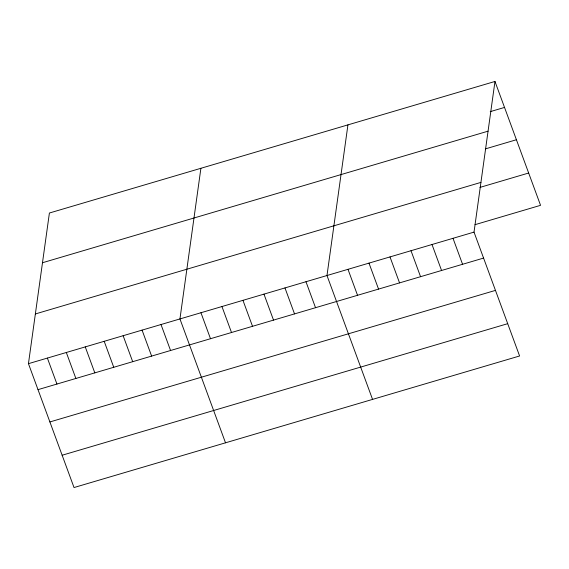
<?xml version="1.0" encoding="UTF-8"?>
<svg xmlns="http://www.w3.org/2000/svg" width="569" height="569" viewBox="0 0 569 569"><rect width="100%" height="100%" fill="white"/><g stroke="black" fill="none" stroke-linecap="round" stroke-linejoin="round"><path stroke-width="0.85" d="M494.973 81.459L474.02 232.109L519.597 355.981L74.027 487.541L28.45 363.669L49.403 213.019L494.973 81.459L540.55 205.331L475.015 224.677M200.9 168.289L179.946 318.939L225.516 442.81M347.936 124.874L326.983 275.524L372.553 399.395M490.243 111.645L504.532 107.427M42.49 262.736L488.06 131.169M485.329 148.914L516.417 139.739M35.363 313.953L480.933 182.393M479.93 187.414L528.665 173.019M28.45 363.669L474.02 232.109M38.009 389.644L483.572 258.084M49.894 421.949L495.457 290.389M62.142 455.236L507.704 323.676M453.009 238.311L462.569 264.286M432.006 244.514L441.565 270.488M411.003 250.716L420.555 276.69M389.993 256.918L399.552 282.893M368.989 263.12L378.549 289.095M347.986 269.322L357.538 295.297M305.973 281.726L315.532 307.701M284.969 287.928L294.529 313.903M263.966 294.13L273.518 320.105M242.956 300.332L252.515 326.307M221.953 306.535L231.512 332.509M200.949 312.737L210.502 338.711M161.006 324.529L170.565 350.504M142.072 330.127L151.624 356.094M123.132 335.717L132.691 361.685M104.198 341.308L113.75 367.282M85.258 346.898L94.817 372.873M66.324 352.488L75.876 378.463M47.383 358.079L56.943 384.054"/></g></svg>
